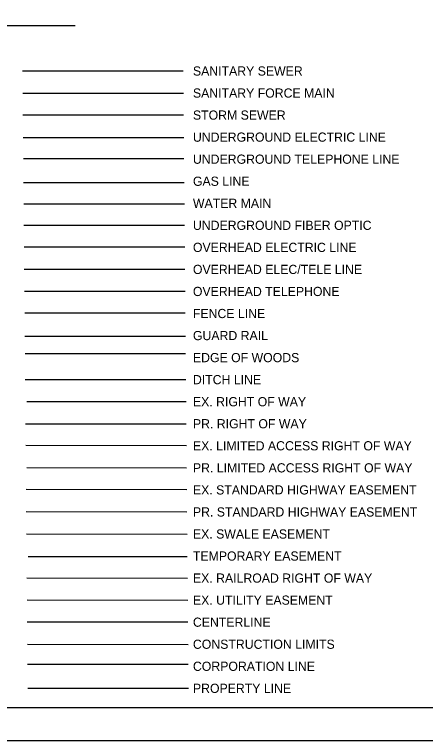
# Model space of a CAD drawing. Extents: x -4.4 to 34, y -55.5 to 22.
# Drawn here: x 8.08 to 14.35, y 0 to 11.06 of the extents above; entities that cross this region are included whole.
import ezdxf

# ---------------------------------------------------------------- set-up
doc = ezdxf.new("R2010")
doc.units = 0
for name, color, linetype in [('DR_X_Ditch', 7, 'Continuous'), ('DR_X_Storm_Sewer', 7, 'Continuous'), ('DV_X_Corp_Line', 7, 'Continuous'), ('DV_X_Property_Line', 7, 'Continuous'), ('GE_P_Alignment', 7, 'Continuous'), ('RD_X_Fence', 7, 'Continuous'), ('RD_X_GR_Lt', 7, 'Continuous'), ('RW_P_Const_Limits', 7, 'Continuous'), ('RW_P_Esmt_SH', 7, 'Continuous'), ('RW_P_Esmt_TMP', 7, 'Continuous'), ('RW_P_Fee_RW', 7, 'Continuous'), ('RW_P_Fee_WL', 7, 'Continuous'), ('RW_X_Esmt_RR', 7, 'Continuous'), ('RW_X_Esmt_SH', 7, 'Continuous'), ('RW_X_Esmt_SW', 7, 'Continuous'), ('RW_X_Esmt_U', 7, 'Continuous'), ('RW_X_Fee_RW', 7, 'Continuous'), ('RW_X_Fee_WL', 7, 'Continuous'), ('SH_Border', 7, 'Continuous'), ('SH_Cut_Line', 7, 'Continuous'), ('SH_Data', 7, 'Continuous'), ('SV_X_Text', 7, 'Continuous'), ('UT_X_Electric', 7, 'Continuous'), ('UT_X_FO', 7, 'Continuous'), ('UT_X_Gas', 7, 'Continuous'), ('UT_X_Overhead_Combined', 7, 'Continuous'), ('UT_X_Overhead_Electric', 7, 'Continuous'), ('UT_X_Overhead_Telecom', 7, 'Continuous'), ('UT_X_Sanitary_Line', 7, 'Continuous'), ('UT_X_Sanitary_Pressure_Line', 7, 'Continuous'), ('UT_X_Telecom', 7, 'Continuous'), ('UT_X_Water', 7, 'Continuous'), ('VG_X_Tree_Line_Rt', 7, 'Continuous')]:
    doc.layers.add(name, color=color, linetype=linetype)

msp = doc.modelspace()

# ---------------------------------------------------------------- linework, layer by layer
at = {"layer": 'DR_X_Ditch'}
msp.add_line((8.247, 5.502), (10.698, 5.502), dxfattribs=at)
at = {"layer": 'DR_X_Storm_Sewer'}
msp.add_line((8.213, 9.534), (10.664, 9.534), dxfattribs=at)
at = {"layer": 'DV_X_Corp_Line'}
msp.add_line((8.284, 1.162), (10.734, 1.162), dxfattribs=at)
at = {"layer": 'DV_X_Property_Line'}
msp.add_line((8.287, 0.796), (10.737, 0.796), dxfattribs=at)
at = {"layer": 'GE_P_Alignment'}
msp.add_line((8.278, 1.807), (10.729, 1.807), dxfattribs=at)
at = {"layer": 'RD_X_Fence'}
msp.add_line((8.239, 6.518), (10.689, 6.518), dxfattribs=at)
at = {"layer": 'RD_X_GR_Lt'}
msp.add_line((8.242, 6.163), (10.692, 6.163), dxfattribs=at)
at = {"layer": 'RW_P_Const_Limits'}
msp.add_line((8.281, 1.467), (10.732, 1.463), dxfattribs=at)
at = {"layer": 'RW_P_Esmt_SH'}
msp.add_line((8.264, 3.489), (10.715, 3.485), dxfattribs=at)
at = {"layer": 'RW_P_Esmt_TMP'}
msp.add_line((8.293, 2.806), (10.72, 2.802), dxfattribs=at)
at = {"layer": 'RW_P_Fee_RW'}
msp.add_line((8.253, 4.828), (10.703, 4.824), dxfattribs=at)
at = {"layer": 'RW_P_Fee_WL'}
msp.add_line((8.271, 4.161), (10.709, 4.157), dxfattribs=at)
at = {"layer": 'RW_X_Esmt_RR'}
msp.add_line((8.273, 2.478), (10.723, 2.474), dxfattribs=at)
at = {"layer": 'RW_X_Esmt_SH'}
msp.add_line((8.261, 3.828), (10.712, 3.824), dxfattribs=at)
at = {"layer": 'RW_X_Esmt_SW'}
msp.add_line((8.267, 3.15), (10.717, 3.146), dxfattribs=at)
at = {"layer": 'RW_X_Esmt_U'}
msp.add_line((8.275, 2.144), (10.726, 2.14), dxfattribs=at)
at = {"layer": 'RW_X_Fee_RW'}
msp.add_line((8.274, 5.168), (10.701, 5.168), dxfattribs=at)
at = {"layer": 'RW_X_Fee_WL'}
msp.add_line((8.256, 4.5), (10.706, 4.497), dxfattribs=at)
at = {"layer": 'SH_Border'}
msp.add_lwpolyline([(1.5, 21.5), (33.5, 21.5), (33.5, 0.5), (1.5, 0.5)], close=True, dxfattribs=at)
at = {"layer": 'SH_Cut_Line'}
msp.add_lwpolyline([(0, 0), (34, 0), (34, 22), (0, 22)], close=True, dxfattribs=at)
at = {"layer": 'SH_Data'}
msp.add_line((9.007, 10.889), (7.757, 10.889), dxfattribs=at)
at = {"layer": 'UT_X_Electric'}
msp.add_line((8.216, 9.187), (10.667, 9.187), dxfattribs=at)
at = {"layer": 'UT_X_FO'}
msp.add_line((8.228, 7.851), (10.678, 7.851), dxfattribs=at)
at = {"layer": 'UT_X_Gas'}
msp.add_line((8.222, 8.504), (10.673, 8.504), dxfattribs=at)
at = {"layer": 'UT_X_Overhead_Combined'}
msp.add_line((8.233, 7.185), (10.684, 7.185), dxfattribs=at)
at = {"layer": 'UT_X_Overhead_Electric'}
msp.add_line((8.23, 7.523), (10.681, 7.523), dxfattribs=at)
at = {"layer": 'UT_X_Overhead_Telecom'}
msp.add_line((8.236, 6.846), (10.686, 6.846), dxfattribs=at)
at = {"layer": 'UT_X_Sanitary_Line'}
msp.add_line((8.208, 10.205), (10.658, 10.205), dxfattribs=at)
at = {"layer": 'UT_X_Sanitary_Pressure_Line'}
msp.add_line((8.211, 9.866), (10.661, 9.866), dxfattribs=at)
at = {"layer": 'UT_X_Telecom'}
msp.add_line((8.219, 8.867), (10.669, 8.867), dxfattribs=at)
at = {"layer": 'UT_X_Water'}
msp.add_line((8.225, 8.18), (10.675, 8.18), dxfattribs=at)
at = {"layer": 'VG_X_Tree_Line_Rt'}
msp.add_line((8.244, 5.9), (10.694, 5.9), dxfattribs=at)

# ---------------------------------------------------------------- texts
at = {"layer": 'SV_X_Text'}
for s, p in [('SANITARY SEWER', (10.806, 10.133)), ('SANITARY FORCE MAIN', (10.806, 9.797)), ('STORM SEWER', (10.806, 9.461)), ('UNDERGROUND ELECTRIC LINE', (10.806, 9.125)), ('UNDERGROUND TELEPHONE LINE', (10.806, 8.789)), ('GAS LINE', (10.806, 8.453)), ('WATER MAIN', (10.806, 8.117)), ('UNDERGROUND FIBER OPTIC', (10.806, 7.781)), ('OVERHEAD ELECTRIC LINE', (10.806, 7.445)), ('OVERHEAD ELEC/TELE LINE', (10.806, 7.109)), ('OVERHEAD TELEPHONE', (10.806, 6.773)), ('FENCE LINE', (10.806, 6.437)), ('GUARD RAIL', (10.806, 6.101)), ('EDGE OF WOODS', (10.806, 5.765)), ('DITCH LINE', (10.806, 5.429)), ('EX. RIGHT OF WAY', (10.806, 5.093)), ('PR. RIGHT OF WAY', (10.806, 4.757)), ('EX. LIMITED ACCESS RIGHT OF WAY', (10.806, 4.421)), ('PR. LIMITED ACCESS RIGHT OF WAY', (10.806, 4.085)), ('EX. STANDARD HIGHWAY EASEMENT', (10.806, 3.749)), ('PR. STANDARD HIGHWAY EASEMENT', (10.806, 3.413)), ('EX. SWALE EASEMENT', (10.806, 3.077)), ('TEMPORARY EASEMENT', (10.806, 2.741)), ('EX. RAILROAD RIGHT OF WAY', (10.806, 2.405)), ('EX. UTILITY EASEMENT', (10.806, 2.069)), ('CENTERLINE', (10.806, 1.733)), ('CONSTRUCTION LIMITS', (10.806, 1.397)), ('CORPORATION LINE', (10.806, 1.061)), ('PROPERTY LINE', (10.806, 0.725))]:
    msp.add_text(s, height=0.14, dxfattribs=at).set_placement(p)

doc.saveas('drawing.dxf')
